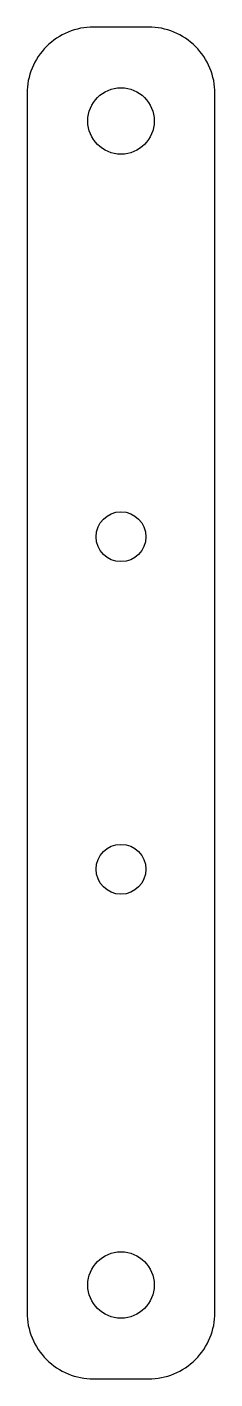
# Model space of a CAD drawing. Header units: millimetres. Extents: x -6.6 to 4.7, y -191.9 to -110.6.
import ezdxf

# ---------------------------------------------------------------- set-up
doc = ezdxf.new("R2010")
doc.units = ezdxf.units.MM
doc.layers.get('0').update_dxf_attribs({"linetype": 'CONTINUOUS'})

msp = doc.modelspace()

# ---------------------------------------------------------------- linework, layer by layer
msp.add_lwpolyline([(4.65, -187.91), (4.65, -114.61, 0.414214), (0.65, -110.61), (-2.65, -110.61, 0.414214), (-6.65, -114.61), (-6.65, -187.91, 0.414214), (-2.65, -191.91), (0.65, -191.91, 0.414214)], format="xyb", close=True)
for centre, radius in [((-1, -116.26), 2), ((-1, -141.26), 1.5), ((-1, -161.26), 1.5), ((-1, -186.26), 2)]:
    msp.add_circle(centre, radius)

doc.saveas('drawing.dxf')
